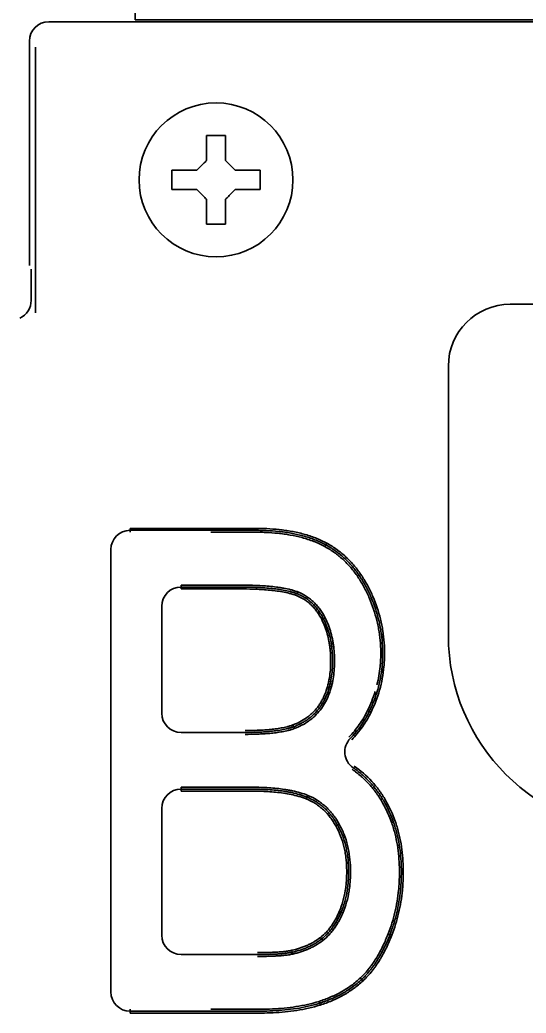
# Model space of a CAD drawing. Extents: x -760 to 4209, y 5795 to 10328.
# Drawn here: x 2643.6 to 2669.9, y 10105 to 10156.6 of the extents above; entities that cross this region are included whole.
import ezdxf

# ---------------------------------------------------------------- set-up
doc = ezdxf.new("R2010")
doc.units = 0
doc.header["$LTSCALE"] = 5
doc.layers.add('1', color=7, linetype='CONTINUOUS', true_color=0xffffff)

msp = doc.modelspace()

# ---------------------------------------------------------------- linework, layer by layer
at = {"layer": '1', "color": 7, "linetype": 'Continuous', "lineweight": 35}
for p, q in [((2649.555, 10156.622), (2649.555, 10158.422)), ((2645.054, 10156.522), (2704.055, 10156.522)), ((2704.055, 10156.622), (2649.555, 10156.622)), ((2644.055, 10143.857), (2644.055, 10155.522)), ((2644.37, 10141.394), (2644.37, 10155.207)), ((2651.455, 10148.304), (2651.455, 10148.804)), ((2656.055, 10148.804), (2656.055, 10148.304)), ((2651.455, 10147.804), (2651.455, 10148.304)), ((2656.055, 10148.304), (2656.055, 10147.804)), ((2644.143, 10143.658), (2644.143, 10142.033)), ((2644.143, 10143.658), (2644.143, 10142.033)), ((2644.143, 10142.033), (2644.143, 10142.033)), ((2671.646, 10141.839), (2669.055, 10141.839)), ((2665.838, 10138.622), (2665.838, 10124.622)), ((2649.29, 10130.188), (2649.29, 10130.088)), ((2649.29, 10129.988), (2649.29, 10130.088)), ((2648.29, 10129.088), (2648.29, 10106.088)), ((2659.421, 10129.239), (2659.469, 10129.327)), ((2659.469, 10129.327), (2659.517, 10129.414)), ((2651.935, 10127.239), (2651.935, 10127.139)), ((2651.935, 10127.139), (2651.935, 10127.039)), ((2658.011, 10126.881), (2657.975, 10126.788)), ((2650.935, 10120.58), (2650.935, 10126.139)), ((2659.341, 10125.489), (2659.252, 10125.445)), ((2661.726, 10120.674), (2661.816, 10120.63)), ((2657.786, 10119.874), (2657.751, 10119.968)), ((2655.264, 10119.58), (2651.935, 10119.58)), ((2651.935, 10116.732), (2651.935, 10116.632)), ((2651.935, 10116.632), (2651.935, 10116.532)), ((2658.525, 10116.308), (2658.487, 10116.216)), ((2650.935, 10109.036), (2650.935, 10115.632)), ((2660.078, 10114.764), (2659.991, 10114.716)), ((2660.257, 10110.23), (2660.166, 10110.27)), ((2660.257, 10110.23), (2660.349, 10110.19)), ((2659.244, 10108.842), (2659.183, 10108.921)), ((2662.8, 10109.072), (2662.893, 10109.036)), ((2659.244, 10108.842), (2659.306, 10108.763)), ((2655.918, 10108.036), (2651.935, 10108.036)), ((2657.697, 10108.255), (2657.719, 10108.158)), ((2659.111, 10105.599), (2659.142, 10105.503)), ((2649.29, 10105.188), (2649.29, 10105.088)), ((2649.29, 10105.088), (2649.29, 10104.988))]:
    msp.add_line(p, q, dxfattribs=at)
msp.add_circle((2653.755, 10148.304), 4, dxfattribs=at)
for centre, radius, start, end in [((2669.055, 10138.622), 3.217, 90, 180), ((2649.29, 10129.088), 1, 90, 180), ((2651.935, 10126.139), 1, 90, 180), ((2676.055, 10124.622), 10.217, 180, 270), ((2651.935, 10120.58), 1, 180, 270), ((2661.452, 10118.57), 1, 135.5879, 235.5855), ((2651.935, 10115.632), 1, 90, 180), ((2651.935, 10109.036), 1, 180, 270), ((2649.29, 10106.088), 1, 180, 270)]:
    msp.add_arc(centre, radius, start, end, dxfattribs=at)
for centre, major_axis, ratio, start_param, end_param in [((2645.056, 10155.521), (-0.708, 0.708), 0.998783, 5.498396, 7.067974), ((2643.142, 10142.035), (0.709, -0.709), 0.997569, 5.922109, 7.067974), ((2659.431, 10125.535), (0.0892, 0.0452), 0.004078, 3.141593, 4.712389), ((2661.636, 10120.718), (-0.0897, 0.0441), 0.004362, 1.570796, 3.141593), ((2657.821, 10119.781), (0.0351, -0.0936), 0.002512, 3.141593, 4.712389), ((2658.449, 10116.123), (0.0377, 0.0926), 0.005423, 0, 1.570782), ((2660.165, 10114.813), (0.0872, 0.0489), 0.003959, 3.141593, 4.712389), ((2662.707, 10109.109), (-0.0931, 0.0365), 0.002154, 1.570796, 3.141593), ((2661.263, 10106.817), (-0.0682, 0.0732), 0.005836, 1.570796, 3.141593), ((2661.4, 10106.671), (-0.0686, 0.0728), 0.005836, 0, 1.570796), ((2659.172, 10105.408), (-0.03, 0.0954), 0.004943, 4.712389, 6.283185)]:
    msp.add_ellipse(centre, major_axis=major_axis, ratio=ratio, start_param=start_param, end_param=end_param, dxfattribs=at)
for points in [[(2653.255, 10149.304), (2653.255, 10149.358), (2653.255, 10149.466), (2653.255, 10149.628), (2653.255, 10149.787), (2653.255, 10149.942), (2653.255, 10150.094), (2653.255, 10150.25), (2653.255, 10150.417), (2653.255, 10150.54), (2653.255, 10150.604)], [(2653.255, 10150.604), (2653.422, 10150.604), (2653.755, 10150.604), (2654.088, 10150.604), (2654.255, 10150.604)], [(2652.755, 10148.804), (2652.779, 10148.828), (2652.826, 10148.875), (2652.898, 10148.947), (2652.969, 10149.018), (2653.04, 10149.089), (2653.112, 10149.161), (2653.183, 10149.232), (2653.231, 10149.28), (2653.255, 10149.304)], [(2654.255, 10149.304), (2654.281, 10149.278), (2654.332, 10149.227), (2654.406, 10149.153), (2654.478, 10149.081), (2654.548, 10149.011), (2654.617, 10148.942), (2654.686, 10148.873), (2654.732, 10148.827), (2654.755, 10148.804)], [(2654.755, 10148.804), (2654.809, 10148.804), (2654.917, 10148.804), (2655.079, 10148.804), (2655.238, 10148.804), (2655.393, 10148.804), (2655.545, 10148.804), (2655.701, 10148.804), (2655.868, 10148.804), (2655.991, 10148.804), (2656.055, 10148.804)], [(2652.755, 10147.804), (2652.701, 10147.804), (2652.593, 10147.804), (2652.431, 10147.804), (2652.272, 10147.804), (2652.117, 10147.804), (2651.965, 10147.804), (2651.808, 10147.804), (2651.642, 10147.804), (2651.519, 10147.804), (2651.455, 10147.804)], [(2653.255, 10147.304), (2653.229, 10147.33), (2653.178, 10147.381), (2653.104, 10147.455), (2653.032, 10147.527), (2652.962, 10147.597), (2652.893, 10147.666), (2652.824, 10147.735), (2652.778, 10147.781), (2652.755, 10147.804)], [(2654.755, 10147.804), (2654.731, 10147.78), (2654.684, 10147.733), (2654.612, 10147.661), (2654.541, 10147.59), (2654.47, 10147.519), (2654.398, 10147.447), (2654.327, 10147.376), (2654.279, 10147.328), (2654.255, 10147.304)], [(2654.255, 10147.304), (2654.255, 10147.25), (2654.255, 10147.142), (2654.255, 10146.98), (2654.255, 10146.821), (2654.255, 10146.666), (2654.255, 10146.514), (2654.255, 10146.358), (2654.255, 10146.191), (2654.255, 10146.068), (2654.255, 10146.004)], [(2654.255, 10146.004), (2654.088, 10146.004), (2653.755, 10146.004), (2653.422, 10146.004), (2653.255, 10146.004)], [(2661.636, 10120.717), (2661.794, 10121.039), (2661.925, 10121.368), (2662.029, 10121.705)]]:
    msp.add_open_spline(points, degree=3, dxfattribs=at)
for points, knots in [([(2654.255, 10150.604), (2654.255, 10150.401), (2654.255, 10150.191), (2654.255, 10149.866), (2654.255, 10149.756), (2654.255, 10149.533), (2654.255, 10149.419), (2654.255, 10149.304)], [0, 0, 0, 0, 0.5, 0.5, 0.75, 0.75, 1, 1, 1, 1]), ([(2651.455, 10148.804), (2651.658, 10148.804), (2651.868, 10148.804), (2652.193, 10148.804), (2652.303, 10148.804), (2652.526, 10148.804), (2652.64, 10148.804), (2652.755, 10148.804)], [0, 0, 0, 0, 0.5, 0.5, 0.75, 0.75, 1, 1, 1, 1]), ([(2656.055, 10147.804), (2655.852, 10147.804), (2655.642, 10147.804), (2655.317, 10147.804), (2655.207, 10147.804), (2654.984, 10147.804), (2654.87, 10147.804), (2654.755, 10147.804)], [0, 0, 0, 0, 0.5, 0.5, 0.75, 0.75, 1, 1, 1, 1]), ([(2653.255, 10146.004), (2653.255, 10146.207), (2653.255, 10146.417), (2653.255, 10146.742), (2653.255, 10146.852), (2653.255, 10147.075), (2653.255, 10147.189), (2653.255, 10147.304)], [0, 0, 0, 0, 0.5, 0.5, 0.75, 0.75, 1, 1, 1, 1]), ([(2649.29, 10130.188), (2651.012, 10130.188), (2653.165, 10130.188), (2655.318, 10130.188), (2655.775, 10130.188), (2655.802, 10130.188), (2655.856, 10130.188), (2655.937, 10130.187), (2656.125, 10130.185), (2656.286, 10130.179), (2656.609, 10130.164), (2656.824, 10130.148), (2657.147, 10130.113), (2657.254, 10130.1), (2657.469, 10130.069), (2657.576, 10130.052), (2657.79, 10130.013), (2657.896, 10129.992), (2658.107, 10129.944), (2658.212, 10129.918), (2658.524, 10129.833), (2658.729, 10129.766), (2659.13, 10129.61), (2659.326, 10129.519), (2659.517, 10129.414)], [0, 0, 0, 0, 0.5, 0.625, 0.625, 0.632812, 0.632812, 0.640625, 0.65625, 0.6875, 0.6875, 0.75, 0.75, 0.78125, 0.78125, 0.8125, 0.8125, 0.84375, 0.84375, 0.875, 0.875, 0.9375, 0.9375, 1, 1, 1, 1]), ([(2659.469, 10129.327), (2659.468, 10129.328), (2659.466, 10129.328), (2659.463, 10129.33), (2659.459, 10129.332), (2659.448, 10129.338), (2659.427, 10129.349), (2659.386, 10129.372), (2659.301, 10129.415), (2659.229, 10129.45), (2659.082, 10129.518), (2658.984, 10129.56), (2658.685, 10129.676), (2658.482, 10129.741), (2658.07, 10129.853), (2657.861, 10129.899), (2657.597, 10129.947), (2657.544, 10129.956), (2657.437, 10129.973), (2657.384, 10129.981), (2657.224, 10130.003), (2657.117, 10130.016), (2656.796, 10130.05), (2656.582, 10130.065), (2656.26, 10130.08), (2656.153, 10130.083), (2655.992, 10130.086), (2655.939, 10130.087), (2655.832, 10130.088), (2655.778, 10130.088), (2655.295, 10130.088), (2653.151, 10130.088), (2651.006, 10130.088), (2649.29, 10130.088)], [0, 0, 0, 0, 0.000488, 0.000488, 0.000977, 0.001953, 0.003906, 0.007812, 0.015625, 0.03125, 0.03125, 0.0625, 0.0625, 0.125, 0.125, 0.1875, 0.1875, 0.203125, 0.203125, 0.21875, 0.21875, 0.25, 0.25, 0.3125, 0.3125, 0.34375, 0.34375, 0.359375, 0.359375, 0.375, 0.375, 0.5, 1, 1, 1, 1]), ([(2659.421, 10129.239), (2659.232, 10129.343), (2659.037, 10129.432), (2658.64, 10129.585), (2658.438, 10129.65), (2658.028, 10129.76), (2657.82, 10129.805), (2657.557, 10129.852), (2657.504, 10129.861), (2657.398, 10129.877), (2657.345, 10129.885), (2657.186, 10129.907), (2657.079, 10129.92), (2656.76, 10129.953), (2656.547, 10129.967), (2656.227, 10129.981), (2656.12, 10129.984), (2655.96, 10129.987), (2655.907, 10129.987), (2655.8, 10129.988), (2655.747, 10129.988), (2655.267, 10129.988), (2654.531, 10129.988), (2653.795, 10129.988), (2653.486, 10129.988)], [0, 0, 0, 0, 0.105854, 0.105854, 0.211707, 0.211707, 0.317561, 0.317561, 0.344025, 0.344025, 0.370488, 0.370488, 0.423415, 0.423415, 0.529269, 0.529269, 0.582195, 0.582195, 0.608659, 0.608659, 0.635122, 0.635122, 0.84683, 1, 1, 1, 1]), ([(2662.126, 10122.055), (2662.203, 10122.367), (2662.257, 10122.686), (2662.294, 10123.06), (2662.298, 10123.111), (2662.306, 10123.212), (2662.309, 10123.262), (2662.317, 10123.413), (2662.32, 10123.514), (2662.323, 10123.815), (2662.317, 10124.015), (2662.289, 10124.414), (2662.255, 10124.712), (2662.203, 10125.009), (2662.163, 10125.206), (2662.141, 10125.305), (2662.022, 10125.796), (2661.893, 10126.175), (2661.697, 10126.634), (2661.656, 10126.725), (2661.571, 10126.906), (2661.526, 10126.995), (2661.386, 10127.261), (2661.285, 10127.434), (2661.117, 10127.688), (2661.059, 10127.771), (2660.939, 10127.933), (2660.877, 10128.012), (2660.685, 10128.243), (2660.548, 10128.39), (2660.329, 10128.596), (2660.216, 10128.696), (2660.098, 10128.791), (2660.018, 10128.854), (2659.977, 10128.884), (2659.854, 10128.974), (2659.77, 10129.031), (2659.598, 10129.139), (2659.511, 10129.19), (2659.421, 10129.239)], [0, 0, 0, 0, 0.118846, 0.118846, 0.137203, 0.137203, 0.15556, 0.15556, 0.192275, 0.192275, 0.265705, 0.265705, 0.339134, 0.375849, 0.375849, 0.412564, 0.412564, 0.559423, 0.559423, 0.596138, 0.596138, 0.632852, 0.632852, 0.706282, 0.706282, 0.742997, 0.742997, 0.779711, 0.779711, 0.853141, 0.853141, 0.889856, 0.908213, 0.908213, 0.92657, 0.92657, 0.963285, 0.963285, 1, 1, 1, 1]), ([(2661.726, 10120.674), (2661.727, 10120.676), (2661.728, 10120.679), (2661.731, 10120.685), (2661.735, 10120.694), (2661.745, 10120.714), (2661.765, 10120.754), (2661.803, 10120.836), (2661.877, 10120.998), (2662.012, 10121.328), (2662.109, 10121.615), (2662.274, 10122.198), (2662.349, 10122.597), (2662.394, 10123.056), (2662.398, 10123.107), (2662.406, 10123.21), (2662.415, 10123.363), (2662.42, 10123.516), (2662.423, 10123.822), (2662.417, 10124.025), (2662.388, 10124.43), (2662.365, 10124.632), (2662.318, 10124.934), (2662.291, 10125.085), (2662.259, 10125.235), (2662.237, 10125.335), (2662.225, 10125.385), (2662.115, 10125.833), (2661.984, 10126.218), (2661.785, 10126.684), (2661.743, 10126.776), (2661.656, 10126.96), (2661.61, 10127.051), (2661.515, 10127.231), (2661.465, 10127.32), (2661.387, 10127.452), (2661.361, 10127.496), (2661.306, 10127.583), (2661.278, 10127.626), (2661.136, 10127.84), (2661.015, 10128.004), (2660.754, 10128.316), (2660.615, 10128.465), (2660.392, 10128.674), (2660.315, 10128.742), (2660.196, 10128.84), (2660.156, 10128.873), (2660.074, 10128.936), (2660.033, 10128.967), (2659.824, 10129.118), (2659.65, 10129.228), (2659.469, 10129.327)], [0, 0, 0, 0, 0.000977, 0.000977, 0.001953, 0.003906, 0.007813, 0.015625, 0.03125, 0.0625, 0.125, 0.125, 0.25, 0.25, 0.265625, 0.265625, 0.28125, 0.3125, 0.3125, 0.375, 0.375, 0.4375, 0.4375, 0.46875, 0.484375, 0.484375, 0.5, 0.5, 0.625, 0.625, 0.65625, 0.65625, 0.6875, 0.6875, 0.71875, 0.71875, 0.734375, 0.734375, 0.75, 0.75, 0.8125, 0.8125, 0.875, 0.875, 0.90625, 0.90625, 0.921875, 0.921875, 0.9375, 0.9375, 1, 1, 1, 1]), ([(2659.517, 10129.414), (2659.701, 10129.314), (2659.878, 10129.203), (2660.089, 10129.05), (2660.131, 10129.018), (2660.214, 10128.954), (2660.255, 10128.922), (2660.376, 10128.822), (2660.454, 10128.753), (2660.681, 10128.54), (2660.822, 10128.39), (2661.088, 10128.073), (2661.211, 10127.907), (2661.356, 10127.69), (2661.384, 10127.646), (2661.44, 10127.558), (2661.521, 10127.424), (2661.597, 10127.289), (2661.694, 10127.106), (2661.74, 10127.014), (2661.829, 10126.828), (2661.872, 10126.734), (2662.075, 10126.261), (2662.208, 10125.871), (2662.32, 10125.416), (2662.332, 10125.365), (2662.355, 10125.263), (2662.388, 10125.11), (2662.452, 10124.753), (2662.487, 10124.445), (2662.517, 10124.034), (2662.523, 10123.828), (2662.52, 10123.517), (2662.515, 10123.362), (2662.506, 10123.206), (2662.498, 10123.102), (2662.494, 10123.05), (2662.449, 10122.583), (2662.297, 10121.774), (2662, 10121.005), (2661.816, 10120.63)], [0, 0, 0, 0, 0.0625, 0.0625, 0.078125, 0.078125, 0.09375, 0.09375, 0.125, 0.125, 0.1875, 0.1875, 0.25, 0.25, 0.265625, 0.265625, 0.28125, 0.3125, 0.3125, 0.34375, 0.34375, 0.375, 0.375, 0.5, 0.5, 0.515625, 0.515625, 0.53125, 0.5625, 0.625, 0.625, 0.6875, 0.6875, 0.71875, 0.734375, 0.734375, 0.75, 0.75, 0.875, 1, 1, 1, 1]), ([(2651.935, 10127.239), (2652.444, 10127.239), (2653.208, 10127.239), (2654.099, 10127.239), (2654.545, 10127.239), (2654.736, 10127.239), (2654.863, 10127.239), (2654.927, 10127.24), (2655.245, 10127.239), (2655.5, 10127.234), (2655.882, 10127.22), (2656.009, 10127.214), (2656.263, 10127.198), (2656.39, 10127.188), (2656.644, 10127.165), (2656.77, 10127.152), (2656.96, 10127.127), (2657.023, 10127.118), (2657.149, 10127.099), (2657.212, 10127.089), (2657.4, 10127.055), (2657.524, 10127.028), (2657.709, 10126.981), (2657.77, 10126.963), (2657.892, 10126.925), (2657.952, 10126.904), (2658.011, 10126.881)], [0, 0, 0, 0, 0.25, 0.375, 0.4375, 0.46875, 0.46875, 0.5, 0.5, 0.625, 0.625, 0.6875, 0.6875, 0.75, 0.75, 0.8125, 0.8125, 0.84375, 0.84375, 0.875, 0.875, 0.9375, 0.9375, 0.96875, 0.96875, 1, 1, 1, 1]), ([(2651.935, 10127.139), (2652.441, 10127.139), (2653.2, 10127.139), (2654.086, 10127.139), (2654.529, 10127.139), (2654.719, 10127.139), (2654.845, 10127.139), (2654.909, 10127.14), (2655.225, 10127.139), (2655.478, 10127.135), (2655.858, 10127.121), (2655.984, 10127.115), (2656.237, 10127.099), (2656.363, 10127.09), (2656.615, 10127.068), (2656.741, 10127.054), (2656.992, 10127.022), (2657.117, 10127.004), (2657.367, 10126.959), (2657.491, 10126.933), (2657.675, 10126.886), (2657.735, 10126.869), (2657.856, 10126.832), (2657.916, 10126.811), (2657.975, 10126.788)], [0, 0, 0, 0, 0.25, 0.375, 0.4375, 0.46875, 0.46875, 0.5, 0.5, 0.625, 0.625, 0.6875, 0.6875, 0.75, 0.75, 0.8125, 0.8125, 0.875, 0.875, 0.9375, 0.9375, 0.96875, 0.96875, 1, 1, 1, 1]), ([(2657.939, 10126.694), (2657.879, 10126.718), (2657.819, 10126.738), (2657.699, 10126.776), (2657.638, 10126.793), (2657.455, 10126.839), (2657.333, 10126.864), (2657.086, 10126.908), (2656.962, 10126.926), (2656.714, 10126.957), (2656.589, 10126.97), (2656.339, 10126.992), (2656.213, 10127.001), (2655.962, 10127.016), (2655.836, 10127.022), (2655.459, 10127.035), (2655.207, 10127.039), (2654.893, 10127.039), (2654.83, 10127.039), (2654.704, 10127.039), (2654.515, 10127.039), (2654.075, 10127.039), (2653.194, 10127.039), (2652.439, 10127.039), (2651.935, 10127.039)], [0, 0, 0, 0, 0.03125, 0.03125, 0.0625, 0.0625, 0.125, 0.125, 0.1875, 0.1875, 0.25, 0.25, 0.3125, 0.3125, 0.375, 0.375, 0.5, 0.5, 0.53125, 0.53125, 0.5625, 0.625, 0.75, 1, 1, 1, 1]), ([(2659.252, 10125.445), (2659.182, 10125.584), (2659.104, 10125.717), (2658.992, 10125.876), (2658.968, 10125.907), (2658.921, 10125.968), (2658.848, 10126.058), (2658.717, 10126.199), (2658.602, 10126.301), (2658.512, 10126.373), (2658.481, 10126.397), (2658.434, 10126.431), (2658.418, 10126.442), (2658.385, 10126.464), (2658.24, 10126.56), (2658.084, 10126.638), (2657.939, 10126.694)], [0, 0, 0, 0, 0.25, 0.25, 0.3125, 0.3125, 0.375, 0.5, 0.625, 0.625, 0.6875, 0.6875, 0.71875, 0.71875, 0.75, 1, 1, 1, 1]), ([(2657.975, 10126.788), (2657.98, 10126.786), (2657.985, 10126.784), (2657.994, 10126.78), (2658.008, 10126.775), (2658.041, 10126.761), (2658.106, 10126.733), (2658.233, 10126.673), (2658.355, 10126.603), (2658.439, 10126.548), (2658.473, 10126.525), (2658.489, 10126.514), (2658.538, 10126.478), (2658.635, 10126.406), (2658.784, 10126.273), (2658.893, 10126.157), (2658.971, 10126.065), (2658.997, 10126.034), (2659.046, 10125.97), (2659.07, 10125.938), (2659.14, 10125.839), (2659.184, 10125.771), (2659.267, 10125.633), (2659.305, 10125.562), (2659.341, 10125.489)], [0, 0, 0, 0, 0.007813, 0.007813, 0.015625, 0.03125, 0.0625, 0.125, 0.25, 0.28125, 0.28125, 0.3125, 0.3125, 0.375, 0.5, 0.625, 0.625, 0.6875, 0.6875, 0.75, 0.75, 0.875, 0.875, 1, 1, 1, 1]), ([(2658.011, 10126.881), (2658.168, 10126.82), (2658.317, 10126.745), (2658.494, 10126.632), (2658.529, 10126.608), (2658.597, 10126.56), (2658.697, 10126.484), (2658.852, 10126.347), (2658.965, 10126.226), (2659.047, 10126.131), (2659.073, 10126.098), (2659.124, 10126.032), (2659.149, 10125.999), (2659.271, 10125.828), (2659.356, 10125.684), (2659.431, 10125.534)], [0, 0, 0, 0, 0.25, 0.25, 0.3125, 0.3125, 0.375, 0.5, 0.625, 0.625, 0.6875, 0.6875, 0.75, 0.75, 1, 1, 1, 1]), ([(2657.751, 10119.968), (2657.877, 10120.015), (2657.999, 10120.068), (2658.234, 10120.19), (2658.348, 10120.259), (2658.484, 10120.355), (2658.51, 10120.375), (2658.564, 10120.415), (2658.59, 10120.436), (2658.668, 10120.5), (2658.817, 10120.633), (2658.949, 10120.78), (2659.07, 10120.936), (2659.108, 10120.99), (2659.181, 10121.101), (2659.216, 10121.158), (2659.265, 10121.245), (2659.281, 10121.275), (2659.312, 10121.334), (2659.356, 10121.424), (2659.397, 10121.515), (2659.471, 10121.699), (2659.514, 10121.825), (2659.567, 10122.017), (2659.584, 10122.082), (2659.606, 10122.179), (2659.613, 10122.212), (2659.626, 10122.278), (2659.632, 10122.31), (2659.661, 10122.474), (2659.679, 10122.605), (2659.704, 10122.868), (2659.711, 10123), (2659.717, 10123.197), (2659.717, 10123.263), (2659.717, 10123.394), (2659.716, 10123.46), (2659.708, 10123.658), (2659.699, 10123.79), (2659.678, 10123.988), (2659.67, 10124.054), (2659.655, 10124.153), (2659.65, 10124.186), (2659.639, 10124.251), (2659.61, 10124.415), (2659.573, 10124.576), (2659.467, 10124.958), (2659.373, 10125.206), (2659.252, 10125.445)], [0, 0, 0, 0, 0.0625, 0.0625, 0.125, 0.125, 0.140625, 0.140625, 0.15625, 0.15625, 0.1875, 0.25, 0.25, 0.28125, 0.28125, 0.3125, 0.3125, 0.328125, 0.328125, 0.34375, 0.375, 0.375, 0.4375, 0.4375, 0.46875, 0.46875, 0.484375, 0.484375, 0.5, 0.5, 0.5625, 0.5625, 0.625, 0.625, 0.65625, 0.65625, 0.6875, 0.6875, 0.75, 0.75, 0.78125, 0.78125, 0.796875, 0.796875, 0.8125, 0.875, 0.875, 1, 1, 1, 1]), ([(2659.341, 10125.489), (2659.342, 10125.488), (2659.343, 10125.486), (2659.345, 10125.482), (2659.348, 10125.476), (2659.355, 10125.463), (2659.368, 10125.436), (2659.394, 10125.382), (2659.444, 10125.273), (2659.483, 10125.179), (2659.556, 10124.989), (2659.598, 10124.86), (2659.67, 10124.599), (2659.701, 10124.467), (2659.732, 10124.299), (2659.738, 10124.265), (2659.749, 10124.198), (2659.755, 10124.164), (2659.769, 10124.063), (2659.778, 10123.995), (2659.799, 10123.792), (2659.809, 10123.657), (2659.816, 10123.454), (2659.817, 10123.386), (2659.817, 10123.251), (2659.816, 10123.184), (2659.811, 10122.982), (2659.803, 10122.847), (2659.776, 10122.577), (2659.758, 10122.443), (2659.727, 10122.275), (2659.721, 10122.241), (2659.707, 10122.174), (2659.7, 10122.14), (2659.677, 10122.04), (2659.66, 10121.974), (2659.604, 10121.778), (2659.559, 10121.649), (2659.482, 10121.46), (2659.454, 10121.398), (2659.409, 10121.306), (2659.394, 10121.275), (2659.362, 10121.215), (2659.345, 10121.184), (2659.294, 10121.095), (2659.259, 10121.037), (2659.183, 10120.923), (2659.144, 10120.868), (2659.019, 10120.708), (2658.929, 10120.608), (2658.781, 10120.467), (2658.73, 10120.422), (2658.651, 10120.356), (2658.624, 10120.335), (2658.569, 10120.293), (2658.541, 10120.273), (2658.485, 10120.233), (2658.456, 10120.214), (2658.399, 10120.176), (2658.312, 10120.122), (2658.222, 10120.071), (2658.04, 10119.977), (2657.915, 10119.922), (2657.786, 10119.874)], [0, 0, 0, 0, 0.000977, 0.000977, 0.001953, 0.003906, 0.007813, 0.015625, 0.03125, 0.0625, 0.0625, 0.125, 0.125, 0.1875, 0.1875, 0.203125, 0.203125, 0.21875, 0.21875, 0.25, 0.25, 0.3125, 0.3125, 0.34375, 0.34375, 0.375, 0.375, 0.4375, 0.4375, 0.5, 0.5, 0.515625, 0.515625, 0.53125, 0.53125, 0.5625, 0.5625, 0.625, 0.625, 0.65625, 0.65625, 0.671875, 0.671875, 0.6875, 0.6875, 0.71875, 0.71875, 0.75, 0.75, 0.8125, 0.8125, 0.84375, 0.84375, 0.859375, 0.859375, 0.875, 0.875, 0.890625, 0.890625, 0.90625, 0.9375, 0.9375, 1, 1, 1, 1]), ([(2659.431, 10125.534), (2659.494, 10125.408), (2659.551, 10125.28), (2659.651, 10125.02), (2659.694, 10124.888), (2659.768, 10124.619), (2659.8, 10124.483), (2659.838, 10124.276), (2659.85, 10124.207), (2659.87, 10124.068), (2659.878, 10123.999), (2659.9, 10123.791), (2659.909, 10123.652), (2659.916, 10123.444), (2659.917, 10123.375), (2659.917, 10123.236), (2659.916, 10123.167), (2659.91, 10122.959), (2659.901, 10122.82), (2659.873, 10122.543), (2659.853, 10122.405), (2659.821, 10122.232), (2659.814, 10122.198), (2659.8, 10122.129), (2659.777, 10122.026), (2659.75, 10121.925), (2659.691, 10121.724), (2659.645, 10121.592), (2659.564, 10121.399), (2659.535, 10121.335), (2659.488, 10121.241), (2659.472, 10121.209), (2659.439, 10121.147), (2659.422, 10121.116), (2659.334, 10120.964), (2659.256, 10120.849), (2659.085, 10120.631), (2658.991, 10120.528), (2658.839, 10120.384), (2658.786, 10120.338), (2658.677, 10120.249), (2658.62, 10120.206), (2658.449, 10120.086), (2658.329, 10120.014), (2658.081, 10119.886), (2657.953, 10119.83), (2657.821, 10119.78)], [0, 0, 0, 0, 0.0625, 0.0625, 0.125, 0.125, 0.1875, 0.1875, 0.21875, 0.21875, 0.25, 0.25, 0.3125, 0.3125, 0.34375, 0.34375, 0.375, 0.375, 0.4375, 0.4375, 0.5, 0.5, 0.515625, 0.515625, 0.53125, 0.5625, 0.5625, 0.625, 0.625, 0.65625, 0.65625, 0.671875, 0.671875, 0.6875, 0.6875, 0.75, 0.75, 0.8125, 0.8125, 0.84375, 0.84375, 0.875, 0.875, 0.9375, 0.9375, 1, 1, 1, 1]), ([(2660.667, 10119.34), (2660.766, 10119.44), (2660.86, 10119.545), (2661.04, 10119.762), (2661.126, 10119.873), (2661.37, 10120.22), (2661.512, 10120.463), (2661.636, 10120.717)], [0, 0, 0, 0, 0.25, 0.25, 0.5, 0.5, 1, 1, 1, 1]), ([(2660.738, 10119.27), (2660.839, 10119.372), (2660.935, 10119.479), (2661.118, 10119.699), (2661.206, 10119.813), (2661.371, 10120.049), (2661.449, 10120.17), (2661.595, 10120.418), (2661.663, 10120.544), (2661.726, 10120.674)], [0, 0, 0, 0, 0.25, 0.25, 0.5, 0.5, 0.75, 0.75, 1, 1, 1, 1]), ([(2661.816, 10120.63), (2661.687, 10120.366), (2661.539, 10120.114), (2661.286, 10119.754), (2661.197, 10119.638), (2661.01, 10119.413), (2660.912, 10119.304), (2660.81, 10119.2)], [0, 0, 0, 0, 0.5, 0.5, 0.75, 0.75, 1, 1, 1, 1]), ([(2655.264, 10119.68), (2655.473, 10119.68), (2655.683, 10119.683), (2655.997, 10119.695), (2656.102, 10119.7), (2656.312, 10119.712), (2656.416, 10119.72), (2656.625, 10119.739), (2656.729, 10119.75), (2656.937, 10119.777), (2657.041, 10119.792), (2657.247, 10119.829), (2657.349, 10119.85), (2657.501, 10119.888), (2657.552, 10119.902), (2657.652, 10119.933), (2657.702, 10119.949), (2657.751, 10119.968)], [0, 0, 0, 0, 0.25, 0.25, 0.375, 0.375, 0.5, 0.5, 0.625, 0.625, 0.75, 0.75, 0.875, 0.875, 0.9375, 0.9375, 1, 1, 1, 1]), ([(2657.786, 10119.874), (2657.783, 10119.873), (2657.78, 10119.872), (2657.773, 10119.87), (2657.764, 10119.866), (2657.742, 10119.858), (2657.698, 10119.843), (2657.66, 10119.831), (2657.584, 10119.807), (2657.533, 10119.793), (2657.379, 10119.754), (2657.275, 10119.732), (2657.066, 10119.695), (2656.961, 10119.679), (2656.75, 10119.652), (2656.644, 10119.64), (2656.432, 10119.621), (2656.326, 10119.613), (2656.114, 10119.6), (2656.008, 10119.595), (2655.689, 10119.583), (2655.476, 10119.58), (2655.264, 10119.58)], [0, 0, 0, 0, 0.003906, 0.003906, 0.007812, 0.015625, 0.03125, 0.0625, 0.0625, 0.125, 0.125, 0.25, 0.25, 0.375, 0.375, 0.5, 0.5, 0.625, 0.625, 0.75, 0.75, 1, 1, 1, 1]), ([(2657.821, 10119.78), (2657.77, 10119.761), (2657.719, 10119.744), (2657.616, 10119.713), (2657.564, 10119.698), (2657.408, 10119.658), (2657.303, 10119.636), (2657.144, 10119.607), (2657.091, 10119.598), (2656.984, 10119.582), (2656.931, 10119.574), (2656.77, 10119.553), (2656.663, 10119.542), (2656.449, 10119.522), (2656.341, 10119.514), (2656.126, 10119.501), (2656.018, 10119.495), (2655.695, 10119.483), (2655.479, 10119.48), (2655.264, 10119.48)], [0, 0, 0, 0, 0.0625, 0.0625, 0.125, 0.125, 0.25, 0.25, 0.3125, 0.3125, 0.375, 0.375, 0.5, 0.5, 0.625, 0.625, 0.75, 0.75, 1, 1, 1, 1]), ([(2662.8, 10109.072), (2662.801, 10109.075), (2662.802, 10109.078), (2662.805, 10109.084), (2662.808, 10109.093), (2662.816, 10109.113), (2662.832, 10109.154), (2662.862, 10109.235), (2662.922, 10109.399), (2663.031, 10109.729), (2663.109, 10110.015), (2663.245, 10110.593), (2663.309, 10110.983), (2663.357, 10111.479), (2663.366, 10111.579), (2663.379, 10111.778), (2663.389, 10111.976), (2663.393, 10112.174), (2663.394, 10112.372), (2663.393, 10112.471), (2663.386, 10112.767), (2663.375, 10112.964), (2663.339, 10113.357), (2663.314, 10113.552), (2663.248, 10113.943), (2663.208, 10114.137), (2663.147, 10114.38), (2663.134, 10114.428), (2663.108, 10114.525), (2663.066, 10114.669), (2662.898, 10115.19), (2662.694, 10115.641), (2662.446, 10116.073), (2662.394, 10116.158), (2662.313, 10116.285), (2662.285, 10116.327), (2662.228, 10116.409), (2662.199, 10116.451), (2662.052, 10116.654), (2661.927, 10116.809), (2661.725, 10117.031), (2661.655, 10117.103), (2661.548, 10117.209), (2661.511, 10117.243), (2661.437, 10117.311), (2661.251, 10117.478), (2661.053, 10117.631), (2660.887, 10117.745)], [0, 0, 0, 0, 0.000977, 0.000977, 0.001953, 0.003906, 0.007813, 0.015625, 0.03125, 0.0625, 0.125, 0.125, 0.25, 0.25, 0.28125, 0.28125, 0.3125, 0.34375, 0.34375, 0.375, 0.375, 0.4375, 0.4375, 0.5, 0.5, 0.5625, 0.5625, 0.578125, 0.578125, 0.59375, 0.625, 0.75, 0.75, 0.78125, 0.78125, 0.796875, 0.796875, 0.8125, 0.8125, 0.875, 0.875, 0.90625, 0.90625, 0.921875, 0.921875, 0.9375, 1, 1, 1, 1]), ([(2660.944, 10117.827), (2661.281, 10117.596), (2661.584, 10117.333), (2661.99, 10116.889), (2662.149, 10116.695), (2662.295, 10116.488), (2662.353, 10116.404), (2662.381, 10116.362), (2662.465, 10116.234), (2662.518, 10116.147), (2662.772, 10115.709), (2662.94, 10115.343), (2663.107, 10114.867), (2663.154, 10114.723), (2663.197, 10114.577), (2663.224, 10114.479), (2663.237, 10114.429), (2663.3, 10114.183), (2663.342, 10113.986), (2663.409, 10113.589), (2663.435, 10113.39), (2663.473, 10112.991), (2663.485, 10112.791), (2663.493, 10112.49), (2663.494, 10112.39), (2663.493, 10112.189), (2663.489, 10111.987), (2663.479, 10111.786), (2663.466, 10111.583), (2663.458, 10111.482), (2663.409, 10110.978), (2663.345, 10110.581), (2663.161, 10109.799), (2663.042, 10109.414), (2662.893, 10109.036)], [0, 0, 0, 0, 0.125, 0.125, 0.1875, 0.203125, 0.203125, 0.21875, 0.21875, 0.25, 0.25, 0.375, 0.375, 0.40625, 0.421875, 0.421875, 0.4375, 0.4375, 0.5, 0.5, 0.5625, 0.5625, 0.625, 0.625, 0.65625, 0.65625, 0.6875, 0.71875, 0.71875, 0.75, 0.75, 0.875, 0.875, 1, 1, 1, 1]), ([(2662.707, 10109.108), (2662.851, 10109.475), (2662.967, 10109.849), (2663.146, 10110.607), (2663.209, 10110.992), (2663.252, 10111.432), (2663.257, 10111.48), (2663.265, 10111.578), (2663.268, 10111.628), (2663.278, 10111.775), (2663.288, 10111.971), (2663.295, 10112.264), (2663.293, 10112.459), (2663.286, 10112.751), (2663.276, 10112.945), (2663.241, 10113.332), (2663.216, 10113.525), (2663.153, 10113.91), (2663.114, 10114.101), (2663.054, 10114.34), (2663.042, 10114.388), (2663.016, 10114.483), (2663.002, 10114.531), (2662.96, 10114.672), (2662.81, 10115.141), (2662.609, 10115.586), (2662.366, 10116.012), (2662.315, 10116.096), (2662.235, 10116.221), (2662.208, 10116.262), (2662.152, 10116.344), (2662.124, 10116.384), (2662.066, 10116.465), (2662.036, 10116.504), (2661.977, 10116.583), (2661.885, 10116.7), (2661.725, 10116.887), (2661.588, 10117.029), (2661.482, 10117.133), (2661.446, 10117.167), (2661.373, 10117.234), (2661.189, 10117.399), (2660.994, 10117.55), (2660.831, 10117.662)], [0, 0, 0, 0, 0.125, 0.125, 0.25, 0.25, 0.265625, 0.265625, 0.28125, 0.28125, 0.3125, 0.34375, 0.375, 0.375, 0.4375, 0.4375, 0.5, 0.5, 0.5625, 0.5625, 0.578125, 0.578125, 0.59375, 0.59375, 0.625, 0.75, 0.75, 0.78125, 0.78125, 0.796875, 0.796875, 0.8125, 0.8125, 0.828125, 0.828125, 0.84375, 0.875, 0.90625, 0.90625, 0.921875, 0.921875, 0.9375, 1, 1, 1, 1]), ([(2651.935, 10116.732), (2653.041, 10116.732), (2654.217, 10116.732), (2655.392, 10116.732), (2655.53, 10116.732), (2655.599, 10116.732), (2655.807, 10116.73), (2655.945, 10116.728), (2656.222, 10116.719), (2656.36, 10116.712), (2656.636, 10116.694), (2656.774, 10116.683), (2657.048, 10116.655), (2657.186, 10116.638), (2657.391, 10116.607), (2657.459, 10116.596), (2657.595, 10116.571), (2657.663, 10116.558), (2657.866, 10116.515), (2658.001, 10116.482), (2658.266, 10116.405), (2658.397, 10116.361), (2658.525, 10116.308)], [0, 0, 0, 0, 0.5, 0.53125, 0.53125, 0.5625, 0.5625, 0.625, 0.625, 0.6875, 0.6875, 0.75, 0.75, 0.8125, 0.8125, 0.84375, 0.84375, 0.875, 0.875, 0.9375, 0.9375, 1, 1, 1, 1]), ([(2651.935, 10116.632), (2653.035, 10116.632), (2654.203, 10116.632), (2655.372, 10116.632), (2655.509, 10116.632), (2655.578, 10116.632), (2655.784, 10116.631), (2655.921, 10116.628), (2656.196, 10116.62), (2656.334, 10116.613), (2656.608, 10116.596), (2656.745, 10116.585), (2657.018, 10116.557), (2657.155, 10116.541), (2657.358, 10116.511), (2657.426, 10116.5), (2657.562, 10116.476), (2657.629, 10116.463), (2657.831, 10116.421), (2657.965, 10116.388), (2658.229, 10116.312), (2658.359, 10116.268), (2658.487, 10116.216)], [0, 0, 0, 0, 0.5, 0.53125, 0.53125, 0.5625, 0.5625, 0.625, 0.625, 0.6875, 0.6875, 0.75, 0.75, 0.8125, 0.8125, 0.84375, 0.84375, 0.875, 0.875, 0.9375, 0.9375, 1, 1, 1, 1]), ([(2658.449, 10116.124), (2658.384, 10116.15), (2658.32, 10116.174), (2658.19, 10116.218), (2658.125, 10116.238), (2657.928, 10116.295), (2657.796, 10116.326), (2657.53, 10116.381), (2657.396, 10116.404), (2657.127, 10116.444), (2656.992, 10116.46), (2656.721, 10116.487), (2656.585, 10116.497), (2656.312, 10116.514), (2656.176, 10116.52), (2655.902, 10116.529), (2655.765, 10116.531), (2655.594, 10116.532), (2655.56, 10116.532), (2655.492, 10116.532), (2655.389, 10116.532), (2654.192, 10116.532), (2653.029, 10116.532), (2651.935, 10116.532)], [0, 0, 0, 0, 0.03125, 0.03125, 0.0625, 0.0625, 0.125, 0.125, 0.1875, 0.1875, 0.25, 0.25, 0.3125, 0.3125, 0.375, 0.375, 0.4375, 0.4375, 0.453125, 0.453125, 0.46875, 0.5, 1, 1, 1, 1]), ([(2658.487, 10116.216), (2658.497, 10116.212), (2658.508, 10116.207), (2658.529, 10116.198), (2658.561, 10116.184), (2658.634, 10116.151), (2658.778, 10116.081), (2658.898, 10116.013), (2659.014, 10115.939), (2659.052, 10115.913), (2659.128, 10115.861), (2659.238, 10115.779), (2659.481, 10115.574), (2659.665, 10115.371), (2659.805, 10115.189), (2659.832, 10115.152), (2659.885, 10115.077), (2659.911, 10115.039), (2659.986, 10114.923), (2660.033, 10114.845), (2660.078, 10114.764)], [0, 0, 0, 0, 0.015625, 0.015625, 0.03125, 0.0625, 0.125, 0.25, 0.25, 0.3125, 0.3125, 0.375, 0.5, 0.75, 0.75, 0.8125, 0.8125, 0.875, 0.875, 1, 1, 1, 1]), ([(2658.525, 10116.308), (2658.701, 10116.236), (2658.869, 10116.149), (2659.069, 10116.022), (2659.108, 10115.996), (2659.186, 10115.942), (2659.3, 10115.858), (2659.479, 10115.707), (2659.643, 10115.541), (2659.736, 10115.434), (2659.797, 10115.362), (2659.826, 10115.325), (2659.971, 10115.137), (2660.073, 10114.978), (2660.166, 10114.813)], [0, 0, 0, 0, 0.25, 0.25, 0.3125, 0.3125, 0.375, 0.5, 0.625, 0.6875, 0.6875, 0.75, 0.75, 1, 1, 1, 1]), ([(2659.991, 10114.716), (2659.947, 10114.794), (2659.902, 10114.87), (2659.829, 10114.982), (2659.804, 10115.019), (2659.752, 10115.091), (2659.726, 10115.127), (2659.59, 10115.304), (2659.472, 10115.435), (2659.278, 10115.614), (2659.177, 10115.7), (2659.07, 10115.779), (2658.997, 10115.83), (2658.96, 10115.855), (2658.772, 10115.974), (2658.614, 10116.055), (2658.449, 10116.124)], [0, 0, 0, 0, 0.125, 0.125, 0.1875, 0.1875, 0.25, 0.25, 0.5, 0.5, 0.625, 0.6875, 0.6875, 0.75, 0.75, 1, 1, 1, 1]), ([(2660.166, 10110.27), (2660.242, 10110.447), (2660.304, 10110.628), (2660.407, 10110.994), (2660.448, 10111.18), (2660.493, 10111.463), (2660.505, 10111.558), (2660.521, 10111.701), (2660.525, 10111.749), (2660.533, 10111.845), (2660.544, 10111.988), (2660.549, 10112.131), (2660.552, 10112.322), (2660.551, 10112.417), (2660.544, 10112.702), (2660.53, 10112.892), (2660.495, 10113.176), (2660.481, 10113.27), (2660.456, 10113.412), (2660.446, 10113.459), (2660.427, 10113.553), (2660.416, 10113.6), (2660.36, 10113.834), (2660.303, 10114.017), (2660.166, 10114.373), (2660.085, 10114.547), (2659.991, 10114.716)], [0, 0, 0, 0, 0.125, 0.125, 0.25, 0.25, 0.3125, 0.3125, 0.34375, 0.34375, 0.375, 0.4375, 0.4375, 0.5, 0.5, 0.625, 0.625, 0.6875, 0.6875, 0.71875, 0.71875, 0.75, 0.75, 0.875, 0.875, 1, 1, 1, 1]), ([(2660.078, 10114.764), (2660.08, 10114.762), (2660.081, 10114.759), (2660.084, 10114.753), (2660.089, 10114.745), (2660.099, 10114.727), (2660.119, 10114.689), (2660.159, 10114.613), (2660.235, 10114.459), (2660.292, 10114.325), (2660.397, 10114.053), (2660.454, 10113.866), (2660.512, 10113.628), (2660.523, 10113.58), (2660.543, 10113.484), (2660.571, 10113.341), (2660.593, 10113.196), (2660.629, 10112.907), (2660.643, 10112.714), (2660.651, 10112.424), (2660.652, 10112.327), (2660.649, 10112.133), (2660.645, 10112.036), (2660.637, 10111.89), (2660.633, 10111.841), (2660.625, 10111.743), (2660.621, 10111.695), (2660.605, 10111.549), (2660.592, 10111.451), (2660.546, 10111.162), (2660.505, 10110.971), (2660.426, 10110.689), (2660.396, 10110.596), (2660.331, 10110.411), (2660.296, 10110.32), (2660.257, 10110.23)], [0, 0, 0, 0, 0.001953, 0.001953, 0.003906, 0.007812, 0.015625, 0.03125, 0.0625, 0.125, 0.125, 0.25, 0.25, 0.28125, 0.28125, 0.3125, 0.375, 0.375, 0.5, 0.5, 0.5625, 0.5625, 0.625, 0.625, 0.65625, 0.65625, 0.6875, 0.6875, 0.75, 0.75, 0.875, 0.875, 0.9375, 0.9375, 1, 1, 1, 1]), ([(2660.166, 10114.813), (2660.264, 10114.638), (2660.348, 10114.457), (2660.491, 10114.086), (2660.55, 10113.895), (2660.645, 10113.505), (2660.68, 10113.309), (2660.729, 10112.916), (2660.743, 10112.719), (2660.751, 10112.422), (2660.752, 10112.323), (2660.749, 10112.124), (2660.745, 10112.025), (2660.736, 10111.876), (2660.733, 10111.826), (2660.724, 10111.726), (2660.71, 10111.577), (2660.69, 10111.429), (2660.643, 10111.136), (2660.601, 10110.943), (2660.493, 10110.562), (2660.428, 10110.374), (2660.349, 10110.19)], [0, 0, 0, 0, 0.125, 0.125, 0.25, 0.25, 0.375, 0.375, 0.5, 0.5, 0.5625, 0.5625, 0.625, 0.625, 0.65625, 0.65625, 0.6875, 0.75, 0.75, 0.875, 0.875, 1, 1, 1, 1]), ([(2659.183, 10108.921), (2659.295, 10109.007), (2659.398, 10109.102), (2659.541, 10109.255), (2659.587, 10109.308), (2659.653, 10109.391), (2659.675, 10109.419), (2659.717, 10109.475), (2659.779, 10109.56), (2659.837, 10109.648), (2659.911, 10109.768), (2659.946, 10109.829), (2660.048, 10110.014), (2660.109, 10110.141), (2660.166, 10110.27)], [0, 0, 0, 0, 0.25, 0.25, 0.375, 0.375, 0.4375, 0.4375, 0.5, 0.625, 0.625, 0.75, 0.75, 1, 1, 1, 1]), ([(2660.257, 10110.23), (2660.243, 10110.197), (2660.228, 10110.163), (2660.197, 10110.098), (2660.151, 10110), (2660.101, 10109.903), (2660.031, 10109.776), (2659.994, 10109.713), (2659.918, 10109.59), (2659.878, 10109.53), (2659.816, 10109.441), (2659.795, 10109.412), (2659.751, 10109.354), (2659.729, 10109.325), (2659.66, 10109.241), (2659.613, 10109.186), (2659.466, 10109.028), (2659.36, 10108.93), (2659.244, 10108.842)], [0, 0, 0, 0, 0.0625, 0.0625, 0.125, 0.25, 0.25, 0.375, 0.375, 0.5, 0.5, 0.5625, 0.5625, 0.625, 0.625, 0.75, 0.75, 1, 1, 1, 1]), ([(2660.349, 10110.19), (2660.289, 10110.053), (2660.224, 10109.919), (2660.116, 10109.723), (2660.078, 10109.659), (2660, 10109.532), (2659.959, 10109.47), (2659.894, 10109.379), (2659.872, 10109.348), (2659.827, 10109.289), (2659.804, 10109.26), (2659.734, 10109.173), (2659.685, 10109.117), (2659.534, 10108.954), (2659.424, 10108.854), (2659.306, 10108.763)], [0, 0, 0, 0, 0.25, 0.25, 0.375, 0.375, 0.5, 0.5, 0.5625, 0.5625, 0.625, 0.625, 0.75, 0.75, 1, 1, 1, 1]), ([(2657.697, 10108.255), (2657.831, 10108.285), (2657.963, 10108.32), (2658.159, 10108.382), (2658.223, 10108.404), (2658.352, 10108.452), (2658.415, 10108.477), (2658.541, 10108.532), (2658.602, 10108.561), (2658.724, 10108.623), (2658.784, 10108.656), (2658.961, 10108.76), (2659.075, 10108.836), (2659.183, 10108.921)], [0, 0, 0, 0, 0.25, 0.25, 0.375, 0.375, 0.5, 0.5, 0.625, 0.625, 0.75, 0.75, 1, 1, 1, 1]), ([(2661.263, 10106.817), (2661.43, 10106.973), (2661.582, 10107.141), (2661.758, 10107.364), (2661.793, 10107.41), (2661.861, 10107.501), (2661.894, 10107.548), (2661.99, 10107.688), (2662.052, 10107.784), (2662.14, 10107.93), (2662.169, 10107.979), (2662.226, 10108.078), (2662.253, 10108.128), (2662.334, 10108.278), (2662.386, 10108.379), (2662.485, 10108.584), (2662.532, 10108.688), (2662.622, 10108.897), (2662.665, 10109.002), (2662.707, 10109.108)], [0, 0, 0, 0, 0.25, 0.25, 0.3125, 0.3125, 0.375, 0.375, 0.5, 0.5, 0.5625, 0.5625, 0.625, 0.625, 0.75, 0.75, 0.875, 0.875, 1, 1, 1, 1]), ([(2661.332, 10106.744), (2661.337, 10106.749), (2661.342, 10106.754), (2661.353, 10106.764), (2661.369, 10106.779), (2661.405, 10106.814), (2661.477, 10106.885), (2661.537, 10106.948), (2661.653, 10107.076), (2661.728, 10107.164), (2661.835, 10107.3), (2661.871, 10107.346), (2661.939, 10107.44), (2661.973, 10107.487), (2662.071, 10107.629), (2662.134, 10107.727), (2662.224, 10107.875), (2662.253, 10107.925), (2662.311, 10108.025), (2662.339, 10108.076), (2662.421, 10108.228), (2662.474, 10108.331), (2662.574, 10108.54), (2662.622, 10108.645), (2662.714, 10108.857), (2662.758, 10108.964), (2662.8, 10109.072)], [0, 0, 0, 0, 0.007812, 0.007812, 0.015625, 0.03125, 0.0625, 0.125, 0.125, 0.25, 0.25, 0.3125, 0.3125, 0.375, 0.375, 0.5, 0.5, 0.5625, 0.5625, 0.625, 0.625, 0.75, 0.75, 0.875, 0.875, 1, 1, 1, 1]), ([(2662.893, 10109.036), (2662.808, 10108.817), (2662.715, 10108.601), (2662.562, 10108.284), (2662.508, 10108.179), (2662.425, 10108.024), (2662.396, 10107.972), (2662.337, 10107.87), (2662.308, 10107.82), (2662.216, 10107.669), (2662.152, 10107.57), (2662.052, 10107.425), (2662.018, 10107.378), (2661.948, 10107.283), (2661.912, 10107.236), (2661.73, 10107.006), (2661.572, 10106.832), (2661.4, 10106.671)], [0, 0, 0, 0, 0.25, 0.25, 0.375, 0.375, 0.4375, 0.4375, 0.5, 0.5, 0.625, 0.625, 0.6875, 0.6875, 0.75, 0.75, 1, 1, 1, 1]), ([(2659.244, 10108.842), (2659.23, 10108.831), (2659.216, 10108.82), (2659.188, 10108.799), (2659.146, 10108.768), (2659.046, 10108.697), (2658.957, 10108.641), (2658.836, 10108.57), (2658.774, 10108.536), (2658.649, 10108.472), (2658.585, 10108.443), (2658.457, 10108.386), (2658.391, 10108.36), (2658.26, 10108.311), (2658.193, 10108.288), (2657.993, 10108.224), (2657.857, 10108.188), (2657.719, 10108.158)], [0, 0, 0, 0, 0.03125, 0.03125, 0.0625, 0.125, 0.25, 0.25, 0.375, 0.375, 0.5, 0.5, 0.625, 0.625, 0.75, 0.75, 1, 1, 1, 1]), ([(2659.306, 10108.763), (2659.192, 10108.674), (2659.073, 10108.594), (2658.918, 10108.502), (2658.886, 10108.484), (2658.823, 10108.45), (2658.728, 10108.399), (2658.63, 10108.353), (2658.498, 10108.295), (2658.431, 10108.268), (2658.296, 10108.217), (2658.228, 10108.194), (2658.091, 10108.15), (2658.022, 10108.13), (2657.882, 10108.093), (2657.812, 10108.076), (2657.742, 10108.06)], [0, 0, 0, 0, 0.25, 0.25, 0.3125, 0.3125, 0.375, 0.5, 0.5, 0.625, 0.625, 0.75, 0.75, 0.875, 0.875, 1, 1, 1, 1]), ([(2655.918, 10108.136), (2656.067, 10108.136), (2656.216, 10108.137), (2656.514, 10108.143), (2656.662, 10108.147), (2656.885, 10108.158), (2656.96, 10108.162), (2657.108, 10108.173), (2657.182, 10108.179), (2657.33, 10108.194), (2657.404, 10108.203), (2657.514, 10108.219), (2657.551, 10108.225), (2657.624, 10108.239), (2657.661, 10108.246), (2657.697, 10108.255)], [0, 0, 0, 0, 0.25, 0.25, 0.5, 0.5, 0.625, 0.625, 0.75, 0.75, 0.875, 0.875, 0.9375, 0.9375, 1, 1, 1, 1]), ([(2657.719, 10108.158), (2657.683, 10108.149), (2657.646, 10108.141), (2657.572, 10108.127), (2657.535, 10108.121), (2657.423, 10108.104), (2657.348, 10108.095), (2657.198, 10108.08), (2657.123, 10108.074), (2656.973, 10108.063), (2656.898, 10108.059), (2656.672, 10108.048), (2656.521, 10108.043), (2656.22, 10108.037), (2656.069, 10108.036), (2655.918, 10108.036)], [0, 0, 0, 0, 0.0625, 0.0625, 0.125, 0.125, 0.25, 0.25, 0.375, 0.375, 0.5, 0.5, 0.75, 0.75, 1, 1, 1, 1]), ([(2657.742, 10108.06), (2657.705, 10108.051), (2657.667, 10108.043), (2657.592, 10108.029), (2657.555, 10108.023), (2657.442, 10108.006), (2657.366, 10107.997), (2657.214, 10107.981), (2657.138, 10107.975), (2656.986, 10107.964), (2656.91, 10107.959), (2656.681, 10107.948), (2656.529, 10107.943), (2656.224, 10107.937), (2656.071, 10107.936), (2655.918, 10107.936)], [0, 0, 0, 0, 0.0625, 0.0625, 0.125, 0.125, 0.25, 0.25, 0.375, 0.375, 0.5, 0.5, 0.75, 0.75, 1, 1, 1, 1]), ([(2657.719, 10108.158), (2657.719, 10108.157), (2657.72, 10108.157), (2657.72, 10108.155), (2657.721, 10108.153), (2657.722, 10108.148), (2657.722, 10108.145), (2657.724, 10108.138), (2657.725, 10108.134), (2657.727, 10108.125), (2657.728, 10108.12), (2657.731, 10108.109), (2657.732, 10108.103), (2657.735, 10108.092), (2657.736, 10108.085), (2657.739, 10108.073), (2657.74, 10108.067), (2657.742, 10108.06)], [0, 0, 0, 0, 0.113036, 0.113036, 0.239746, 0.239746, 0.366455, 0.366455, 0.493164, 0.493164, 0.619873, 0.619873, 0.746582, 0.746582, 0.873291, 0.873291, 1, 1, 1, 1]), ([(2659.111, 10105.599), (2659.31, 10105.662), (2659.505, 10105.734), (2659.745, 10105.835), (2659.792, 10105.856), (2659.887, 10105.899), (2660.028, 10105.965), (2660.167, 10106.037), (2660.349, 10106.138), (2660.438, 10106.191), (2660.614, 10106.302), (2660.7, 10106.36), (2660.951, 10106.542), (2661.111, 10106.674), (2661.263, 10106.817)], [0, 0, 0, 0, 0.25, 0.25, 0.3125, 0.3125, 0.375, 0.5, 0.5, 0.625, 0.625, 0.75, 0.75, 1, 1, 1, 1]), ([(2659.142, 10105.503), (2659.167, 10105.512), (2659.192, 10105.52), (2659.243, 10105.536), (2659.318, 10105.562), (2659.492, 10105.624), (2659.64, 10105.682), (2659.786, 10105.744), (2659.835, 10105.765), (2659.931, 10105.809), (2660.075, 10105.877), (2660.216, 10105.95), (2660.355, 10106.027), (2660.401, 10106.053), (2660.492, 10106.107), (2660.627, 10106.19), (2660.933, 10106.397), (2661.177, 10106.599), (2661.332, 10106.744)], [0, 0, 0, 0, 0.03125, 0.03125, 0.0625, 0.125, 0.25, 0.25, 0.3125, 0.3125, 0.375, 0.5, 0.5, 0.5625, 0.5625, 0.625, 0.75, 1, 1, 1, 1]), ([(2661.4, 10106.671), (2661.243, 10106.523), (2661.077, 10106.386), (2660.817, 10106.198), (2660.683, 10106.107), (2660.546, 10106.023), (2660.453, 10105.968), (2660.406, 10105.941), (2660.265, 10105.862), (2660.17, 10105.813), (2660.024, 10105.742), (2659.976, 10105.719), (2659.877, 10105.675), (2659.828, 10105.653), (2659.58, 10105.548), (2659.378, 10105.474), (2659.172, 10105.408)], [0, 0, 0, 0, 0.25, 0.25, 0.375, 0.4375, 0.4375, 0.5, 0.5, 0.625, 0.625, 0.6875, 0.6875, 0.75, 0.75, 1, 1, 1, 1]), ([(2649.29, 10105.088), (2650.939, 10105.088), (2653.001, 10105.088), (2655.166, 10105.088), (2655.682, 10105.088), (2655.836, 10105.088), (2655.888, 10105.088), (2655.991, 10105.088), (2656.043, 10105.088), (2656.3, 10105.091), (2656.507, 10105.097), (2656.919, 10105.118), (2657.124, 10105.133), (2657.533, 10105.173), (2657.737, 10105.198), (2658.142, 10105.261), (2658.344, 10105.299), (2658.745, 10105.389), (2658.944, 10105.441), (2659.142, 10105.503)], [0, 0, 0, 0, 0.5, 0.625, 0.65625, 0.65625, 0.671875, 0.671875, 0.6875, 0.6875, 0.75, 0.75, 0.8125, 0.8125, 0.875, 0.875, 0.9375, 0.9375, 1, 1, 1, 1]), ([(2659.172, 10105.408), (2658.972, 10105.345), (2658.771, 10105.292), (2658.366, 10105.201), (2658.163, 10105.163), (2657.756, 10105.1), (2657.552, 10105.075), (2657.143, 10105.034), (2656.938, 10105.019), (2656.526, 10104.998), (2656.32, 10104.991), (2656.062, 10104.988), (2656.01, 10104.988), (2655.907, 10104.988), (2655.855, 10104.988), (2655.7, 10104.988), (2655.183, 10104.988), (2653.012, 10104.988), (2650.944, 10104.988), (2649.29, 10104.988)], [0, 0, 0, 0, 0.0625, 0.0625, 0.125, 0.125, 0.1875, 0.1875, 0.25, 0.25, 0.3125, 0.3125, 0.328125, 0.328125, 0.34375, 0.34375, 0.375, 0.5, 1, 1, 1, 1]), ([(2653.49, 10105.188), (2653.734, 10105.188), (2654.39, 10105.188), (2655.148, 10105.188), (2655.662, 10105.188), (2655.816, 10105.188), (2655.867, 10105.188), (2655.97, 10105.188), (2656.021, 10105.188), (2656.278, 10105.19), (2656.484, 10105.196), (2656.895, 10105.216), (2657.1, 10105.231), (2657.507, 10105.271), (2657.711, 10105.296), (2658.115, 10105.358), (2658.316, 10105.395), (2658.716, 10105.485), (2658.914, 10105.537), (2659.111, 10105.599)], [0, 0, 0, 0, 0.129346, 0.34701, 0.401426, 0.401426, 0.428634, 0.428634, 0.455842, 0.455842, 0.564673, 0.564673, 0.673505, 0.673505, 0.782337, 0.782337, 0.891168, 0.891168, 1, 1, 1, 1])]:
    msp.add_open_spline(points, degree=3, knots=knots, dxfattribs=at)

doc.saveas('drawing.dxf')
